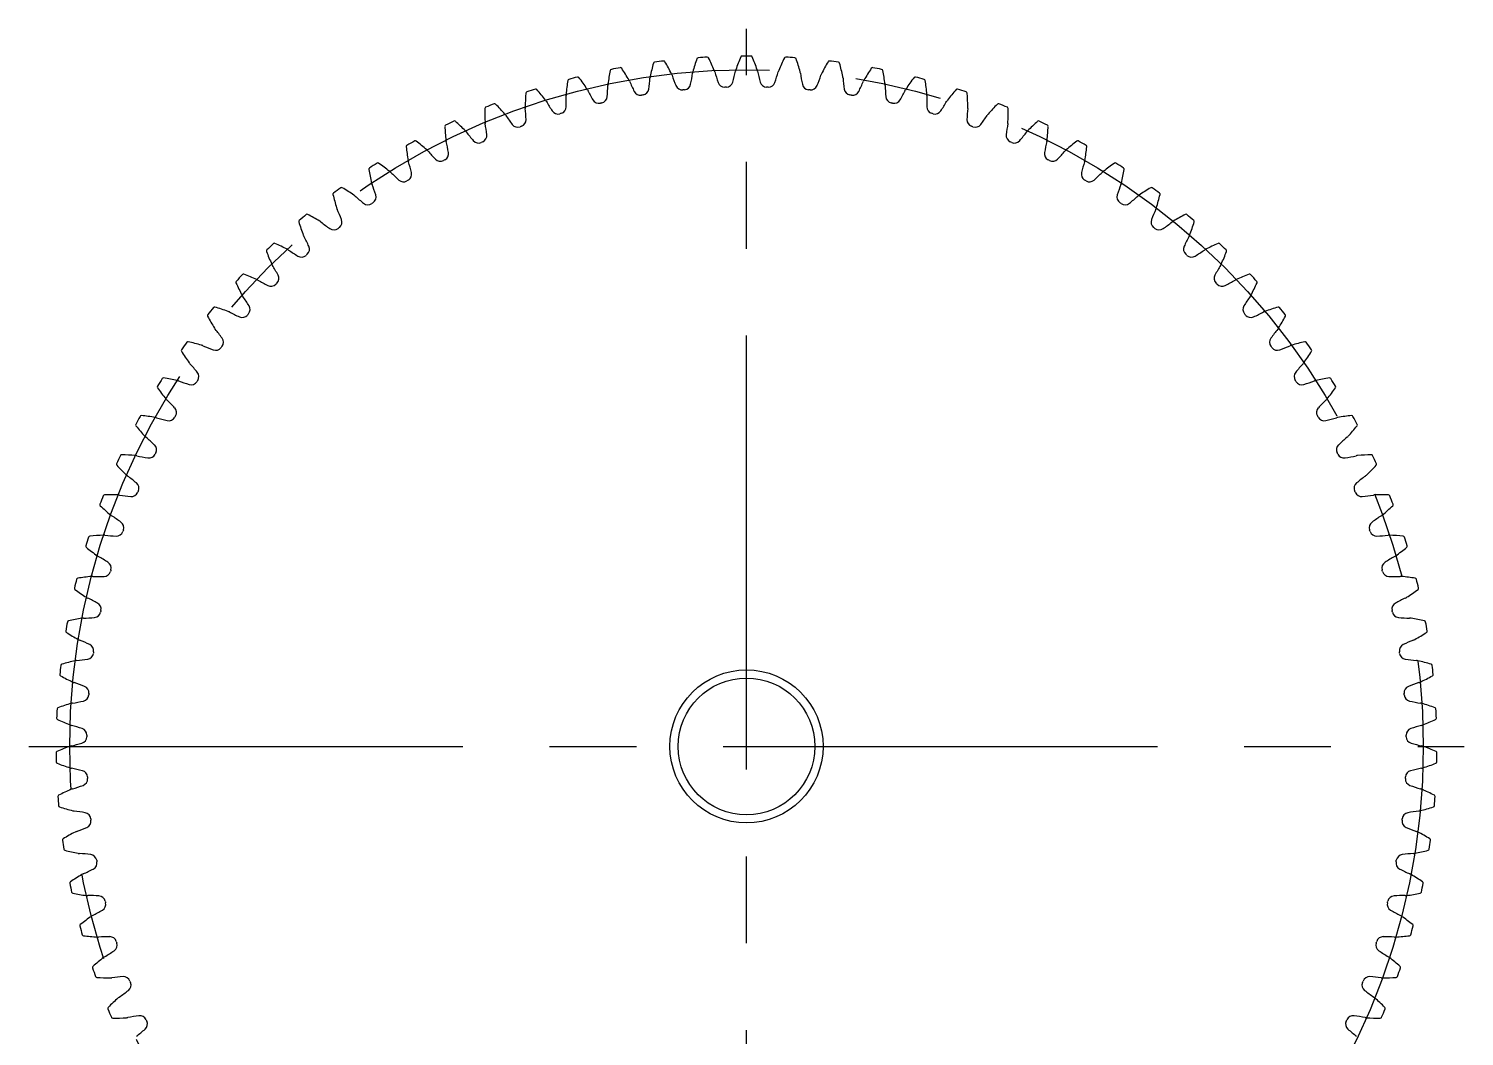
# Model space of a CAD drawing. Extents: x -1 to 78.5, y -8 to 61.5.
# Drawn here: x -1 to 51.5, y 24.6 to 61.5 of the extents above; entities that cross this region are included whole.
import ezdxf

# ---------------------------------------------------------------- set-up
doc = ezdxf.new("R2010")
doc.units = 0
doc.header["$LTSCALE"] = 0.5
doc.linetypes.add('CENTER', pattern=[50.8, 31.75, -6.35, 6.35, -6.35])
doc.layers.add('MSM_CENTER', color=1, linetype='CENTER')
doc.layers.add('MSM_CONTINUOUS', color=7, linetype='CONTINUOUS')

msp = doc.modelspace()

# ---------------------------------------------------------------- linework, layer by layer
at = {"layer": 'MSM_CENTER'}
for p, q in [((25.25, 9), (25.25, 61.5)), ((-1, 35.25), (51.5, 35.25))]:
    msp.add_line(p, q, dxfattribs=at)
msp.add_circle((25.25, 35.25), 24.75, dxfattribs=at)
at = {"layer": 'MSM_CONTINUOUS'}
for radius in [2.8, 2.5]:
    msp.add_circle((25.25, 35.25), radius, dxfattribs=at)
for centre, radius, start, end in [((31.24, 57.724), 8.25, 161.039, 164.5455), ((23.485, 60.388), 0.05, 94.0164, 161.039), ((25.25, 35.25), 25.25, 93.2569, 94.0158), ((23.818, 60.409), 0.05, 26.2337, 93.2569), ((16.463, 56.785), 8.25, 22.7273, 26.2337), ((32.654, 57.299), 8.25, 157.4026, 160.9091), ((25.083, 60.449), 0.05, 90.38, 157.4027), ((25.25, 35.25), 25.25, 89.6205, 90.3795), ((25.417, 60.449), 0.05, 22.5974, 89.6205), ((17.846, 57.299), 8.25, 19.0909, 22.5974), ((34.037, 56.785), 8.25, 153.7663, 157.2727), ((26.682, 60.409), 0.05, 86.7431, 153.7662), ((25.25, 35.25), 25.25, 85.9842, 86.7431), ((27.015, 60.388), 0.05, 18.961, 85.9843), ((19.26, 57.724), 8.25, 15.4545, 18.961), ((28.347, 58.301), 8.25, 168.3117, 171.8182), ((20.317, 59.962), 0.05, 101.2891, 168.3118), ((25.25, 35.25), 25.25, 100.5296, 101.2886), ((20.645, 60.026), 0.05, 33.5065, 100.5297), ((13.807, 55.499), 8.25, 30, 33.5065), ((29.803, 58.058), 8.25, 164.6754, 168.1818), ((21.894, 60.226), 0.05, 97.6527, 164.6754), ((25.25, 35.25), 25.25, 96.8933, 97.6522), ((22.225, 60.268), 0.05, 29.8701, 96.8933), ((15.115, 56.184), 8.25, 26.3636, 29.8701), ((15.743, 60.975), 7.615, 348.5865, 351.6696), ((23.689, 59.811), 0.416, 164.5453, 171.6694), ((23.689, 59.811), 0.416, 15.6033, 22.7275), ((31.424, 61.972), 7.615, 195.6031, 198.6862), ((17.394, 61.526), 7.615, 344.9502, 348.0332), ((25.25, 59.861), 0.416, 160.9089, 168.0331), ((25.25, 59.861), 0.416, 11.9669, 19.0911), ((33.106, 61.526), 7.615, 191.9668, 195.0498), ((19.076, 61.972), 7.615, 341.3138, 344.3969), ((26.811, 59.811), 0.416, 157.2726, 164.3967), ((26.811, 59.811), 0.416, 8.3306, 15.4547), ((34.757, 60.975), 7.615, 188.3304, 191.4134), ((35.385, 56.184), 8.25, 150.1299, 153.6364), ((28.275, 60.268), 0.05, 83.1067, 150.1298), ((25.25, 35.25), 25.25, 82.3478, 83.1067), ((28.606, 60.226), 0.05, 15.3246, 82.3479), ((20.697, 58.058), 8.25, 11.8182, 15.3246), ((36.693, 55.499), 8.25, 146.4935, 150), ((29.855, 60.026), 0.05, 79.4704, 146.4935), ((25.25, 35.25), 25.25, 78.7114, 79.4704), ((30.183, 59.962), 0.05, 11.6883, 78.7116), ((22.153, 58.301), 8.25, 8.1818, 11.6883), ((26.879, 58.451), 8.25, 171.9481, 175.4545), ((18.76, 59.6), 0.05, 104.9255, 171.9481), ((25.25, 35.25), 25.25, 104.166, 104.9249), ((19.083, 59.684), 0.05, 37.1428, 104.166), ((12.546, 54.732), 8.25, 33.6364, 37.1428), ((12.563, 59.564), 7.615, 355.8593, 358.9423), ((20.592, 59.416), 0.416, 171.818, 178.9422), ((20.592, 59.416), 0.416, 22.876, 30.0002), ((27.992, 62.538), 7.615, 202.8758, 205.9589), ((14.13, 60.32), 7.615, 352.2229, 355.306), ((22.134, 59.663), 0.416, 168.1817, 175.3058), ((22.134, 59.663), 0.416, 19.2397, 26.3638), ((29.717, 62.309), 7.615, 199.2395, 202.3225), ((22.903, 59.512), 0.25, 202.3225, 275.5245), ((22.963, 59.517), 0.25, 275.3846, 348.5866), ((24.447, 59.612), 0.25, 198.6862, 271.8881), ((25.25, 35.25), 24.125, 91.7483, 91.8881), ((24.506, 59.614), 0.25, 271.7483, 344.9502), ((25.994, 59.614), 0.25, 195.0498, 268.2517), ((25.25, 35.25), 24.125, 88.1119, 88.2517), ((26.053, 59.612), 0.25, 268.1119, 341.3138), ((27.537, 59.517), 0.25, 191.4134, 264.6154), ((27.597, 59.512), 0.25, 264.4755, 337.6775), ((20.783, 62.309), 7.615, 337.6775, 340.7605), ((28.366, 59.663), 0.416, 153.6362, 160.7603), ((28.366, 59.663), 0.416, 4.6942, 11.8184), ((36.37, 60.32), 7.615, 184.694, 187.7771), ((22.508, 62.538), 7.615, 334.0411, 337.1242), ((29.908, 59.416), 0.416, 149.9999, 157.124), ((29.908, 59.416), 0.416, 1.0578, 8.182), ((37.937, 59.564), 7.615, 181.0577, 184.1407), ((37.954, 54.732), 8.25, 142.8572, 146.3636), ((31.417, 59.684), 0.05, 75.834, 142.8571), ((25.25, 35.25), 25.25, 75.0751, 75.834), ((31.74, 59.6), 0.05, 8.0521, 75.0752), ((23.621, 58.451), 8.25, 4.5455, 8.0519), ((25.404, 58.508), 8.25, 175.5845, 179.0909), ((17.228, 59.139), 0.05, 108.5613, 175.5845), ((25.25, 35.25), 25.25, 107.8024, 108.5613), ((17.545, 59.243), 0.05, 40.7792, 107.8023), ((11.336, 53.888), 8.25, 37.2727, 40.7792), ((17.571, 58.632), 0.416, 30.1488, 37.2729), ((24.515, 62.666), 7.615, 210.1486, 213.2316), ((19.069, 59.072), 0.416, 175.4544, 182.5785), ((11.046, 58.711), 7.615, 359.4956, 2.5787), ((19.069, 59.072), 0.416, 26.5124, 33.6365), ((26.255, 62.657), 7.615, 206.5122, 209.5953), ((19.851, 59.02), 0.25, 209.5953, 282.7972), ((19.909, 59.033), 0.25, 282.6574, 355.8593), ((21.369, 59.314), 0.25, 205.9589, 279.1608), ((25.25, 35.25), 24.125, 99.021, 99.1608), ((21.428, 59.324), 0.25, 279.021, 352.2229), ((25.25, 35.25), 24.125, 95.3846, 95.5245), ((25.25, 35.25), 24.125, 84.4755, 84.6154), ((29.072, 59.324), 0.25, 187.7771, 260.979), ((25.25, 35.25), 24.125, 80.8392, 80.979), ((29.131, 59.314), 0.25, 260.8392, 334.0411), ((30.591, 59.033), 0.25, 184.1407, 257.3426), ((30.649, 59.02), 0.25, 257.2028, 330.4047), ((24.245, 62.657), 7.615, 330.4047, 333.4878), ((31.431, 59.072), 0.416, 146.3635, 153.4876), ((39.454, 58.711), 7.615, 177.4213, 180.5044), ((31.431, 59.072), 0.416, 357.4215, 4.5457), ((25.985, 62.666), 7.615, 326.7684, 329.8514), ((32.929, 58.632), 0.416, 142.7271, 149.8512), ((39.164, 53.888), 8.25, 139.2208, 142.7273), ((32.955, 59.243), 0.05, 72.1976, 139.2208), ((25.25, 35.25), 25.25, 71.4387, 72.1976), ((33.272, 59.139), 0.05, 4.4155, 71.4388), ((25.096, 58.508), 8.25, 0.9091, 4.4155), ((15.729, 58.582), 0.05, 112.1976, 179.2208), ((23.929, 58.471), 8.25, 179.2208, 182.7273), ((25.25, 35.25), 25.25, 111.4387, 112.1976), ((16.039, 58.706), 0.05, 44.4155, 111.4387), ((10.182, 52.968), 8.25, 40.9091, 44.4155), ((16.103, 58.098), 0.416, 33.7851, 40.9093), ((22.778, 62.564), 7.615, 213.7849, 216.868), ((17.571, 58.632), 0.416, 179.0908, 186.2149), ((9.587, 57.763), 7.615, 3.132, 6.2151), ((18.354, 58.629), 0.25, 213.2316, 286.4336), ((25.25, 35.25), 24.125, 106.2937, 106.4336), ((18.411, 58.646), 0.25, 286.2937, 359.4956), ((25.25, 35.25), 24.125, 102.6574, 102.7972), ((25.25, 35.25), 24.125, 77.2028, 77.3426), ((32.089, 58.646), 0.25, 180.5043, 253.7063), ((25.25, 35.25), 24.125, 73.5664, 73.7063), ((32.146, 58.629), 0.25, 253.5664, 326.7684), ((40.913, 57.763), 7.615, 173.7849, 176.868), ((32.929, 58.632), 0.416, 353.7851, 0.9093), ((27.722, 62.564), 7.615, 323.132, 326.2151), ((34.397, 58.098), 0.416, 139.0908, 146.2149), ((40.318, 52.968), 8.25, 135.5845, 139.0909), ((34.461, 58.706), 0.05, 68.5613, 135.5844), ((25.25, 35.25), 25.25, 67.8024, 68.5613), ((34.771, 58.582), 0.05, 0.7794, 67.8025), ((26.571, 58.471), 8.25, 357.2727, 0.7792), ((14.269, 57.932), 0.05, 115.834, 182.8572), ((22.459, 58.34), 8.25, 182.8572, 186.3636), ((25.25, 35.25), 25.25, 115.0751, 115.834), ((14.57, 58.075), 0.05, 48.0519, 115.075), ((9.089, 51.976), 8.25, 44.5455, 48.0519), ((14.672, 57.472), 0.416, 37.4215, 44.5456), ((16.103, 58.098), 0.416, 182.7271, 189.8512), ((8.191, 56.724), 7.615, 6.7684, 9.8514), ((16.885, 58.145), 0.25, 216.868, 290.0699), ((25.25, 35.25), 24.125, 109.9301, 110.0699), ((16.941, 58.165), 0.25, 289.9301, 3.132), ((33.559, 58.165), 0.25, 176.868, 250.0699), ((25.25, 35.25), 24.125, 69.9301, 70.0699), ((33.615, 58.145), 0.25, 249.9301, 323.132), ((42.309, 56.724), 7.615, 170.1486, 173.2316), ((34.397, 58.098), 0.416, 350.1488, 357.2729), ((35.828, 57.472), 0.416, 135.4544, 142.5785), ((41.411, 51.976), 8.25, 131.9481, 135.4545), ((35.93, 58.075), 0.05, 64.9249, 131.948), ((25.25, 35.25), 25.25, 64.166, 64.9249), ((28.041, 58.34), 8.25, 353.6364, 357.1428), ((36.231, 57.932), 0.05, 357.143, 64.1661), ((12.852, 57.189), 0.05, 119.4704, 186.4936), ((25.25, 35.25), 25.25, 118.7114, 119.4704), ((13.144, 57.352), 0.05, 51.6883, 118.7114), ((8.06, 50.918), 8.25, 48.1818, 51.6883), ((14.672, 57.472), 0.416, 186.3635, 193.4876), ((6.863, 55.599), 7.615, 10.4047, 13.4878), ((21.05, 62.352), 7.615, 217.4213, 220.5044), ((15.45, 57.568), 0.25, 220.5044, 293.7063), ((25.25, 35.25), 24.125, 113.5664, 113.7063), ((15.505, 57.592), 0.25, 293.5664, 6.7684), ((34.995, 57.592), 0.25, 173.2316, 246.4336), ((25.25, 35.25), 24.125, 66.2937, 66.4336), ((35.05, 57.568), 0.25, 246.2937, 319.4956), ((29.45, 62.352), 7.615, 319.4956, 322.5787), ((43.637, 55.599), 7.615, 166.5122, 169.5953), ((35.828, 57.472), 0.416, 346.5124, 353.6366), ((42.44, 50.918), 8.25, 128.3117, 131.8182), ((37.356, 57.352), 0.05, 61.2886, 128.3117), ((25.25, 35.25), 25.25, 60.5296, 61.2886), ((37.648, 57.189), 0.05, 353.5065, 60.5297), ((21, 58.117), 8.25, 186.4935, 190), ((13.284, 56.756), 0.416, 41.0578, 48.182), ((19.34, 62.031), 7.615, 221.0577, 224.1407), ((14.054, 56.902), 0.25, 224.1407, 297.3426), ((25.25, 35.25), 24.125, 117.2028, 117.3426), ((14.107, 56.929), 0.25, 297.2028, 10.4047), ((36.393, 56.929), 0.25, 169.5953, 242.7972), ((25.25, 35.25), 24.125, 62.6574, 62.7972), ((36.446, 56.902), 0.25, 242.6574, 315.8593), ((31.16, 62.031), 7.615, 315.8593, 318.9423), ((37.216, 56.756), 0.416, 131.818, 138.9422), ((29.5, 58.117), 8.25, 350, 353.5065), ((11.486, 56.359), 0.05, 123.1067, 190.1299), ((19.558, 57.801), 8.25, 190.1299, 193.6364), ((25.25, 35.25), 25.25, 122.3478, 123.1067), ((11.767, 56.539), 0.05, 55.3246, 122.3479), ((7.101, 49.796), 8.25, 51.8182, 55.3246), ((11.944, 55.954), 0.416, 44.6942, 51.8184), ((17.653, 61.602), 7.615, 224.694, 227.7771), ((13.284, 56.756), 0.416, 189.9998, 197.124), ((12.755, 56.179), 0.25, 300.8392, 14.0411), ((5.609, 54.392), 7.615, 14.0411, 17.1242), ((37.745, 56.179), 0.25, 165.9589, 239.1608), ((44.891, 54.392), 7.615, 162.8758, 165.9589), ((37.216, 56.756), 0.416, 342.876, 350.0002), ((32.847, 61.602), 7.615, 312.2229, 315.306), ((38.556, 55.954), 0.416, 128.1817, 135.3058), ((43.399, 49.796), 8.25, 124.6754, 128.1818), ((38.733, 56.539), 0.05, 57.6522, 124.6753), ((25.25, 35.25), 25.25, 56.8933, 57.6522), ((30.942, 57.801), 8.25, 346.3636, 349.8701), ((39.014, 56.359), 0.05, 349.8703, 56.8934), ((25.25, 35.25), 25.25, 125.9842, 126.7431), ((10.443, 55.641), 0.05, 58.961, 125.9842), ((6.215, 48.615), 8.25, 55.4545, 58.961), ((11.944, 55.954), 0.416, 193.6362, 200.7603), ((4.435, 53.107), 7.615, 17.6775, 20.7605), ((12.704, 56.148), 0.25, 227.7771, 300.979), ((25.25, 35.25), 24.125, 120.8392, 120.979), ((25.25, 35.25), 24.125, 59.021, 59.1608), ((37.796, 56.148), 0.25, 239.021, 312.2229), ((46.065, 53.107), 7.615, 159.2395, 162.3225), ((38.556, 55.954), 0.416, 339.2397, 346.3638), ((44.285, 48.615), 8.25, 121.039, 124.5455), ((40.057, 55.641), 0.05, 54.0158, 121.0389), ((25.25, 35.25), 25.25, 53.2569, 54.0158), ((10.175, 55.443), 0.05, 126.7436, 193.7662), ((18.139, 57.395), 8.25, 193.7663, 197.2727), ((10.658, 55.068), 0.416, 48.3306, 55.4547), ((15.997, 61.068), 7.615, 228.3304, 231.4135), ((25.25, 35.25), 24.125, 124.4755, 124.6154), ((11.452, 55.344), 0.25, 304.4755, 17.6775), ((39.048, 55.344), 0.25, 162.3226, 235.5245), ((25.25, 35.25), 24.125, 55.3846, 55.5245), ((34.503, 61.068), 7.615, 308.5865, 311.6696), ((39.842, 55.068), 0.416, 124.5453, 131.6694), ((32.361, 57.395), 8.25, 342.7273, 346.2337), ((40.325, 55.443), 0.05, 346.2337, 53.257), ((25.25, 35.25), 25.25, 129.6205, 130.3795), ((9.18, 54.661), 0.05, 62.5974, 129.6206), ((5.406, 47.381), 8.25, 59.0909, 62.5974), ((10.658, 55.068), 0.416, 197.2726, 204.3967), ((3.344, 51.751), 7.615, 21.3138, 24.3969), ((11.403, 55.31), 0.25, 231.4134, 304.6154), ((39.097, 55.31), 0.25, 235.3846, 308.5866), ((47.156, 51.751), 7.615, 155.6031, 158.6862), ((39.842, 55.068), 0.416, 335.6033, 342.7275), ((45.094, 47.381), 8.25, 117.4026, 120.9091), ((41.32, 54.661), 0.05, 50.3795, 117.4026), ((25.25, 35.25), 25.25, 49.6205, 50.3795), ((8.924, 54.447), 0.05, 130.38, 197.4026), ((16.749, 56.899), 8.25, 197.4026, 200.9091), ((9.43, 54.103), 0.416, 51.9669, 59.0911), ((14.378, 60.429), 7.615, 231.9668, 235.0498), ((10.159, 54.392), 0.25, 235.0498, 308.2517), ((25.25, 35.25), 24.125, 128.1119, 128.2517), ((10.206, 54.428), 0.25, 308.1119, 21.3138), ((40.294, 54.428), 0.25, 158.6862, 231.8881), ((25.25, 35.25), 24.125, 51.7483, 51.8881), ((40.341, 54.392), 0.25, 231.7483, 304.9502), ((36.122, 60.429), 7.615, 304.9502, 308.0332), ((41.07, 54.103), 0.416, 120.9089, 128.0331), ((33.751, 56.899), 8.25, 339.0909, 342.5974), ((41.576, 54.447), 0.05, 342.5974, 49.6206), ((25.25, 35.25), 25.25, 133.2569, 134.0158), ((7.981, 53.603), 0.05, 66.2337, 133.2569), ((4.677, 46.098), 8.25, 62.7273, 66.2337), ((9.43, 54.103), 0.416, 200.9089, 208.0331), ((2.342, 50.329), 7.615, 24.9502, 28.0332), ((48.158, 50.329), 7.615, 151.9668, 155.0498), ((41.07, 54.103), 0.416, 331.9669, 339.0911), ((45.823, 46.098), 8.25, 113.7663, 117.2727), ((42.519, 53.603), 0.05, 46.7431, 113.7662), ((25.25, 35.25), 25.25, 45.9842, 46.7431), ((7.74, 53.373), 0.05, 134.0164, 201.039), ((15.393, 56.316), 8.25, 201.039, 204.5455), ((8.266, 53.062), 0.416, 55.6033, 62.7275), ((12.803, 59.688), 7.615, 235.6031, 238.6862), ((8.975, 53.396), 0.25, 238.6862, 311.8881), ((25.25, 35.25), 24.125, 131.7483, 131.8881), ((9.02, 53.436), 0.25, 311.7483, 24.9502), ((41.48, 53.436), 0.25, 155.0498, 228.2517), ((25.25, 35.25), 24.125, 48.1119, 48.2517), ((41.525, 53.396), 0.25, 228.1119, 301.3138), ((37.697, 59.688), 7.615, 301.3138, 304.3969), ((42.234, 53.062), 0.416, 117.2726, 124.3967), ((35.107, 56.316), 8.25, 335.4545, 338.961), ((42.76, 53.373), 0.05, 338.961, 45.9843), ((25.25, 35.25), 25.25, 136.8933, 137.6522), ((6.852, 52.471), 0.05, 69.8701, 136.8933), ((4.03, 44.772), 8.25, 66.3636, 69.8701), ((8.266, 53.062), 0.416, 204.5453, 211.6694), ((1.431, 48.845), 7.615, 28.5865, 31.6696), ((49.069, 48.845), 7.615, 148.3304, 151.4135), ((42.234, 53.062), 0.416, 328.3306, 335.4547), ((46.47, 44.772), 8.25, 110.1299, 113.6364), ((43.648, 52.471), 0.05, 43.1067, 110.1298), ((25.25, 35.25), 25.25, 42.3478, 43.1067), ((6.625, 52.225), 0.05, 137.6527, 204.6753), ((14.077, 55.649), 8.25, 204.6754, 208.1818), ((7.171, 51.949), 0.416, 59.2397, 66.3638), ((11.278, 58.85), 7.615, 239.2395, 242.3225), ((7.857, 52.327), 0.25, 242.3225, 315.5245), ((25.25, 35.25), 24.125, 135.3846, 135.5245), ((7.899, 52.37), 0.25, 315.3846, 28.5866), ((42.601, 52.37), 0.25, 151.4135, 224.6154), ((25.25, 35.25), 24.125, 44.4755, 44.6154), ((42.643, 52.327), 0.25, 224.4755, 297.6775), ((39.222, 58.85), 7.615, 297.6775, 300.7605), ((43.329, 51.949), 0.416, 113.6362, 120.7603), ((36.423, 55.649), 8.25, 331.8182, 335.3246), ((43.875, 52.225), 0.05, 335.3246, 42.3479), ((7.171, 51.949), 0.416, 208.1817, 215.3058), ((0.617, 47.307), 7.615, 32.2229, 35.306), ((49.883, 47.307), 7.615, 144.694, 147.7771), ((43.329, 51.949), 0.416, 324.6942, 331.8184), ((5.586, 51.01), 0.05, 141.2891, 208.3118), ((12.805, 54.899), 8.25, 208.3117, 211.8182), ((25.25, 35.25), 25.25, 140.5296, 141.2886), ((5.797, 51.269), 0.05, 73.5065, 140.5297), ((3.469, 43.407), 8.25, 70, 73.5065), ((6.148, 50.769), 0.416, 62.876, 70.0002), ((9.81, 57.916), 7.615, 242.8758, 245.9589), ((6.809, 51.19), 0.25, 245.9589, 319.1608), ((25.25, 35.25), 24.125, 139.021, 139.1608), ((6.848, 51.235), 0.25, 319.021, 32.2229), ((43.652, 51.235), 0.25, 147.7771, 220.979), ((25.25, 35.25), 24.125, 40.8392, 40.979), ((43.691, 51.19), 0.25, 220.8392, 294.0411), ((40.69, 57.916), 7.615, 294.0411, 297.1242), ((44.352, 50.769), 0.416, 109.9999, 117.124), ((47.031, 43.407), 8.25, 106.4935, 110), ((44.703, 51.269), 0.05, 39.4704, 106.4935), ((37.695, 54.899), 8.25, 328.1818, 331.6883), ((25.25, 35.25), 25.25, 38.7114, 39.4704), ((44.914, 51.01), 0.05, 331.6885, 38.7115), ((6.148, 50.769), 0.416, 211.818, 218.9422), ((-0.098, 45.721), 7.615, 35.8593, 38.9423), ((50.598, 45.721), 7.615, 141.0577, 144.1407), ((44.352, 50.769), 0.416, 321.0578, 328.182), ((25.25, 35.25), 25.25, 144.166, 144.9249), ((4.82, 50.003), 0.05, 77.1428, 144.166), ((2.995, 42.009), 8.25, 73.6364, 77.1428), ((5.202, 49.526), 0.416, 66.5124, 73.6365), ((8.403, 56.891), 7.615, 246.5122, 249.5953), ((25.25, 35.25), 24.125, 142.6574, 142.7972), ((5.871, 50.035), 0.25, 322.6574, 35.8593), ((44.629, 50.035), 0.25, 144.1407, 217.3426), ((25.25, 35.25), 24.125, 37.2028, 37.3426), ((42.097, 56.891), 7.615, 290.4047, 293.4878), ((45.298, 49.526), 0.416, 106.3635, 113.4876), ((47.505, 42.009), 8.25, 102.8572, 106.3636), ((45.68, 50.003), 0.05, 35.8346, 102.8571), ((25.25, 35.25), 25.25, 35.0751, 35.834), ((4.626, 49.731), 0.05, 144.9255, 211.9481), ((11.584, 54.07), 8.25, 211.9481, 215.4545), ((5.835, 49.988), 0.25, 249.5953, 322.7972), ((44.665, 49.988), 0.25, 217.2028, 290.4047), ((38.916, 54.07), 8.25, 324.5455, 328.0519), ((45.874, 49.731), 0.05, 328.0521, 35.0752), ((5.202, 49.526), 0.416, 215.4544, 222.5785), ((-0.711, 44.092), 7.615, 39.4956, 42.5787), ((4.973, 48.777), 0.25, 326.2937, 39.4956), ((45.527, 48.777), 0.25, 140.5044, 213.7063), ((51.211, 44.092), 7.615, 137.4213, 140.5044), ((45.298, 49.526), 0.416, 317.4215, 324.5457), ((3.749, 48.394), 0.05, 148.5618, 215.5845), ((25.25, 35.25), 25.25, 147.8024, 148.5613), ((10.418, 53.166), 8.25, 215.5845, 219.0909), ((3.925, 48.678), 0.05, 80.7792, 147.8024), ((2.611, 40.584), 8.25, 77.2727, 80.7792), ((4.337, 48.226), 0.416, 70.1488, 77.2729), ((7.065, 55.779), 7.615, 250.1486, 253.2316), ((4.94, 48.727), 0.25, 253.2316, 326.4336), ((25.25, 35.25), 24.125, 146.2937, 146.4336), ((25.25, 35.25), 24.125, 33.5664, 33.7063), ((45.56, 48.727), 0.25, 213.5664, 286.7684), ((43.435, 55.779), 7.615, 286.7684, 289.8514), ((46.163, 48.226), 0.416, 102.7271, 109.8512), ((47.889, 40.584), 8.25, 99.2208, 102.7273), ((40.082, 53.166), 8.25, 320.9091, 324.4155), ((46.575, 48.678), 0.05, 32.1976, 99.2208), ((25.25, 35.25), 25.25, 31.4387, 32.1976), ((46.751, 48.394), 0.05, 324.4155, 31.4388), ((4.337, 48.226), 0.416, 219.0908, 226.2149), ((-1.22, 42.428), 7.615, 43.132, 46.2151), ((51.72, 42.428), 7.615, 133.7849, 136.868), ((46.163, 48.226), 0.416, 313.7851, 320.9093), ((25.25, 35.25), 25.25, 151.4387, 152.1976), ((3.117, 47.298), 0.05, 84.4155, 151.4388), ((2.319, 39.137), 8.25, 80.9091, 84.4155), ((3.557, 46.873), 0.416, 73.7851, 80.9093), ((5.799, 54.585), 7.615, 253.7849, 256.868), ((4.126, 47.412), 0.25, 256.868, 330.07), ((4.156, 47.463), 0.25, 329.9301, 43.132), ((25.25, 35.25), 24.125, 149.9301, 150.0699), ((46.344, 47.463), 0.25, 136.868, 210.0699), ((25.25, 35.25), 24.125, 29.9301, 30.0699), ((46.374, 47.412), 0.25, 209.9301, 283.132), ((44.701, 54.585), 7.615, 283.132, 286.2151), ((46.943, 46.873), 0.416, 99.0908, 106.2149), ((48.181, 39.137), 8.25, 95.5845, 99.0909), ((47.383, 47.298), 0.05, 28.5613, 95.5844), ((25.25, 35.25), 25.25, 27.8024, 28.5613), ((2.959, 47.004), 0.05, 152.1976, 219.2209), ((9.312, 52.189), 8.25, 219.2208, 222.7273), ((41.188, 52.189), 8.25, 317.2727, 320.7792), ((47.541, 47.004), 0.05, 320.7794, 27.8025), ((3.557, 46.873), 0.416, 222.7271, 229.8512), ((-1.622, 40.734), 7.615, 46.7684, 49.8514), ((3.423, 46.101), 0.25, 333.5664, 46.7684), ((47.077, 46.101), 0.25, 133.2316, 206.4336), ((52.122, 40.734), 7.615, 130.1486, 133.2316), ((46.943, 46.873), 0.416, 310.1488, 317.2729), ((25.25, 35.25), 25.25, 155.0751, 155.834), ((2.397, 45.87), 0.05, 88.0519, 155.0751), ((2.118, 37.675), 8.25, 84.5455, 88.0519), ((2.863, 45.474), 0.416, 77.4215, 84.5456), ((4.612, 53.312), 7.615, 257.4213, 260.5044), ((3.397, 46.047), 0.25, 260.5044, 333.7064), ((25.25, 35.25), 24.125, 153.5664, 153.7063), ((25.25, 35.25), 24.125, 26.2937, 26.4336), ((47.103, 46.047), 0.25, 206.2937, 279.4956), ((45.888, 53.312), 7.615, 279.4956, 282.5787), ((47.637, 45.474), 0.416, 95.4544, 102.5785), ((48.382, 37.675), 8.25, 91.9481, 95.4545), ((48.103, 45.87), 0.05, 24.9249, 91.948), ((25.25, 35.25), 25.25, 24.166, 24.9249), ((2.258, 45.566), 0.05, 155.834, 222.8572), ((8.269, 51.144), 8.25, 222.8572, 226.3636), ((2.863, 45.474), 0.416, 226.3635, 233.4876), ((47.637, 45.474), 0.416, 306.5124, 313.6366), ((42.231, 51.144), 8.25, 313.6364, 317.1428), ((48.242, 45.566), 0.05, 317.1428, 24.1661), ((-1.915, 39.019), 7.615, 50.4047, 53.4878), ((2.779, 44.695), 0.25, 337.2028, 50.4047), ((47.721, 44.695), 0.25, 129.5953, 202.7972), ((52.415, 39.019), 7.615, 126.5122, 129.5953), ((1.65, 44.087), 0.05, 159.4709, 226.4936), ((25.25, 35.25), 25.25, 158.7114, 159.4704), ((1.77, 44.399), 0.05, 91.6883, 158.7115), ((2.011, 36.203), 8.25, 88.1818, 91.6883), ((2.26, 44.033), 0.416, 81.0578, 88.182), ((3.508, 51.967), 7.615, 261.0577, 264.1407), ((2.756, 44.64), 0.25, 264.1407, 337.3426), ((25.25, 35.25), 24.125, 157.2028, 157.3426), ((25.25, 35.25), 24.125, 22.6574, 22.7972), ((47.744, 44.64), 0.25, 202.6574, 275.8593), ((46.992, 51.967), 7.615, 275.8593, 278.9423), ((48.24, 44.033), 0.416, 91.818, 98.9422), ((48.489, 36.203), 8.25, 88.3117, 91.8182), ((48.73, 44.399), 0.05, 21.2886, 88.3117), ((25.25, 35.25), 25.25, 20.5296, 21.2886), ((48.85, 44.087), 0.05, 313.5066, 20.5297), ((7.296, 50.035), 8.25, 226.4935, 230), ((2.26, 44.033), 0.416, 229.9998, 237.124), ((-2.1, 37.289), 7.615, 54.0411, 57.1242), ((52.6, 37.289), 7.615, 122.8758, 125.9589), ((48.24, 44.033), 0.416, 302.876, 310.0002), ((43.204, 50.035), 8.25, 310, 313.5065), ((2.206, 43.194), 0.25, 267.7771, 340.979), ((2.225, 43.25), 0.25, 340.8392, 54.0411), ((25.25, 35.25), 24.125, 160.8392, 160.979), ((48.275, 43.25), 0.25, 125.9589, 199.1608), ((25.25, 35.25), 24.125, 19.021, 19.1608), ((48.294, 43.194), 0.25, 199.021, 272.2229), ((1.137, 42.573), 0.05, 163.1073, 230.1299), ((25.25, 35.25), 25.25, 162.3478, 163.1067), ((6.394, 48.866), 8.25, 230.1299, 233.6364), ((1.237, 42.892), 0.05, 95.3246, 162.3479), ((1.997, 34.727), 8.25, 91.8182, 95.3246), ((1.749, 42.557), 0.416, 84.6942, 91.8184), ((2.492, 50.554), 7.615, 264.694, 267.7771), ((48.008, 50.554), 7.615, 272.2229, 275.306), ((48.751, 42.557), 0.416, 88.1817, 95.3058), ((48.503, 34.727), 8.25, 84.6754, 88.1818), ((44.106, 48.866), 8.25, 306.3636, 309.8701), ((49.263, 42.892), 0.05, 17.6522, 84.6753), ((25.25, 35.25), 25.25, 16.8933, 17.6522), ((49.363, 42.573), 0.05, 309.8703, 16.8934), ((1.749, 42.557), 0.416, 233.6362, 240.7603), ((-2.174, 35.55), 7.615, 57.6775, 60.7605), ((52.674, 35.55), 7.615, 119.2395, 122.3225), ((48.751, 42.557), 0.416, 299.2397, 306.3638), ((1.748, 41.717), 0.25, 271.4134, 344.6154), ((1.764, 41.774), 0.25, 344.4755, 57.6775), ((25.25, 35.25), 24.125, 164.4755, 164.6154), ((48.736, 41.774), 0.25, 122.3225, 195.5245), ((25.25, 35.25), 24.125, 15.3846, 15.5245), ((48.752, 41.717), 0.25, 195.3846, 268.5866), ((0.722, 41.029), 0.05, 166.7436, 233.7663), ((25.25, 35.25), 25.25, 165.9842, 166.7431), ((5.568, 47.643), 8.25, 233.7663, 237.2727), ((0.8, 41.353), 0.05, 98.961, 165.9842), ((2.077, 33.253), 8.25, 95.4545, 98.961), ((1.333, 41.052), 0.416, 88.3306, 95.4547), ((1.567, 49.08), 7.615, 268.3304, 271.4135), ((48.933, 49.08), 7.615, 268.5865, 271.6696), ((49.167, 41.052), 0.416, 84.5453, 91.6694), ((48.423, 33.253), 8.25, 81.039, 84.5455), ((44.932, 47.643), 8.25, 302.7273, 306.2337), ((49.7, 41.353), 0.05, 14.0158, 81.0389), ((25.25, 35.25), 25.25, 13.2569, 14.0158), ((49.778, 41.029), 0.05, 306.2337, 13.257), ((1.333, 41.052), 0.416, 237.2726, 244.3967), ((-2.138, 33.81), 7.615, 61.3138, 64.3969), ((1.398, 40.271), 0.25, 348.1119, 61.3138), ((49.102, 40.271), 0.25, 118.6862, 191.8881), ((52.638, 33.81), 7.615, 115.6031, 118.6862), ((49.167, 41.052), 0.416, 295.6033, 302.7275), ((2.251, 31.788), 8.25, 99.0909, 102.5974), ((1.013, 39.524), 0.416, 91.9669, 99.0911), ((0.737, 47.55), 7.615, 271.9668, 275.0498), ((1.386, 40.213), 0.25, 275.0498, 348.2517), ((25.25, 35.25), 24.125, 168.1119, 168.2517), ((25.25, 35.25), 24.125, 11.7483, 11.8881), ((49.114, 40.213), 0.25, 191.7483, 264.9502), ((49.763, 47.55), 7.615, 264.9502, 268.0332), ((49.487, 39.524), 0.416, 80.9089, 88.0331), ((48.249, 31.788), 8.25, 77.4026, 80.9091), ((0.404, 39.461), 0.05, 170.3795, 237.4027), ((25.25, 35.25), 25.25, 169.6205, 170.3795), ((4.822, 46.37), 8.25, 237.4026, 240.9091), ((0.462, 39.79), 0.05, 102.5974, 169.6206), ((45.678, 46.37), 8.25, 299.0909, 302.5974), ((50.038, 39.79), 0.05, 10.3795, 77.4026), ((25.25, 35.25), 25.25, 9.6205, 10.3795), ((50.096, 39.461), 0.05, 302.5974, 9.6206), ((1.013, 39.524), 0.416, 240.9089, 248.0331), ((-1.991, 32.076), 7.615, 64.9502, 68.0332), ((1.127, 38.748), 0.25, 351.7483, 64.9502), ((49.373, 38.748), 0.25, 115.0498, 188.2517), ((52.491, 32.076), 7.615, 111.9668, 115.0498), ((49.487, 39.524), 0.416, 291.9669, 299.0911), ((2.517, 30.336), 8.25, 102.7273, 106.2337), ((0.791, 37.978), 0.416, 95.6033, 102.7275), ((0.007, 45.97), 7.615, 275.6031, 278.6862), ((1.119, 38.689), 0.25, 278.6862, 351.8881), ((25.25, 35.25), 24.125, 171.7483, 171.8881), ((25.25, 35.25), 24.125, 8.1119, 8.2517), ((49.381, 38.689), 0.25, 188.1119, 261.3138), ((50.493, 45.97), 7.615, 261.3138, 264.3969), ((49.709, 37.978), 0.416, 77.2726, 84.3967), ((47.983, 30.336), 8.25, 73.7663, 77.2727), ((0.187, 37.877), 0.05, 174.0158, 241.039), ((25.25, 35.25), 25.25, 173.2569, 174.0158), ((4.158, 45.052), 8.25, 241.039, 244.5455), ((0.224, 38.209), 0.05, 106.2337, 173.2569), ((46.342, 45.052), 8.25, 295.4545, 298.961), ((50.276, 38.209), 0.05, 6.7431, 73.7662), ((25.25, 35.25), 25.25, 5.9842, 6.7431), ((50.313, 37.877), 0.05, 298.961, 5.9843), ((0.791, 37.978), 0.416, 244.5453, 251.6694), ((-1.735, 30.354), 7.615, 68.5865, 71.6696), ((0.954, 37.211), 0.25, 355.3846, 68.5866), ((49.546, 37.211), 0.25, 111.4135, 184.6154), ((52.235, 30.354), 7.615, 108.3304, 111.4135), ((49.709, 37.978), 0.416, 288.3306, 295.4547), ((2.874, 28.904), 8.25, 106.3636, 109.8701), ((0.667, 36.421), 0.416, 99.2397, 106.3638), ((-0.623, 44.348), 7.615, 279.2395, 282.3225), ((0.949, 37.152), 0.25, 282.3225, 355.5245), ((25.25, 35.25), 24.125, 175.3846, 175.5245), ((25.25, 35.25), 24.125, 4.4755, 4.6154), ((49.551, 37.152), 0.25, 184.4755, 257.6775), ((51.123, 44.348), 7.615, 257.6775, 260.7605), ((49.833, 36.421), 0.416, 73.6362, 80.7603), ((47.626, 28.904), 8.25, 70.1299, 73.6364), ((25.25, 35.25), 25.25, 176.8933, 177.6522), ((0.071, 36.282), 0.05, 177.6522, 244.6754), ((0.087, 36.616), 0.05, 109.8701, 176.8933), ((3.579, 43.694), 8.25, 244.6754, 248.1818), ((46.921, 43.694), 8.25, 291.8182, 295.3246), ((50.413, 36.616), 0.05, 3.1067, 70.13), ((50.429, 36.282), 0.05, 295.3246, 2.3479), ((25.25, 35.25), 25.25, 2.3478, 3.1067), ((0.667, 36.421), 0.416, 248.1817, 255.3058), ((-1.37, 28.653), 7.615, 72.2229, 75.306), ((0.879, 35.666), 0.25, 359.021, 72.2229), ((49.621, 35.666), 0.25, 107.7771, 180.979), ((51.87, 28.653), 7.615, 104.694, 107.7771), ((49.833, 36.421), 0.416, 284.6942, 291.8184), ((3.322, 27.498), 8.25, 110, 113.5065), ((0.642, 34.86), 0.416, 102.876, 110.0002), ((-1.147, 42.689), 7.615, 282.8758, 285.9589), ((0.878, 35.607), 0.25, 285.9589, 359.1608), ((25.25, 35.25), 24.125, 179.021, 179.1608), ((25.25, 35.25), 24.125, 0.8392, 0.979), ((49.622, 35.607), 0.25, 180.8392, 254.0411), ((51.647, 42.689), 7.615, 254.0411, 257.1242), ((49.858, 34.86), 0.416, 69.9999, 77.124), ((47.178, 27.498), 8.25, 66.4935, 70), ((0.051, 35.017), 0.05, 113.5065, 180.5297), ((25.25, 35.25), 25.25, 180.5296, 181.2886), ((0.056, 34.683), 0.05, 181.2886, 248.3118), ((50.444, 34.683), 0.05, 291.6883, 358.7115), ((50.449, 35.017), 0.05, 359.4704, 66.4936), ((25.25, 35.25), 25.25, 358.7114, 359.4704), ((3.087, 42.303), 8.25, 248.3117, 251.8182), ((0.642, 34.86), 0.416, 251.818, 258.9422), ((-0.898, 26.978), 7.615, 75.8593, 78.9423), ((0.901, 34.12), 0.25, 2.6574, 75.8593), ((25.25, 35.25), 24.125, 182.6574, 182.7972), ((25.25, 35.25), 24.125, 357.2028, 357.3426), ((49.599, 34.12), 0.25, 104.1407, 177.3426), ((51.398, 26.978), 7.615, 101.0577, 104.1407), ((49.858, 34.86), 0.416, 281.0578, 288.182), ((47.413, 42.303), 8.25, 288.1818, 291.6883), ((3.858, 26.122), 8.25, 113.6364, 117.1428), ((0.716, 33.3), 0.416, 106.5124, 113.6365), ((-1.566, 40.999), 7.615, 286.5122, 289.5953), ((0.904, 34.06), 0.25, 289.5953, 2.7972), ((49.596, 34.06), 0.25, 177.2028, 250.4047), ((52.066, 40.999), 7.615, 250.4047, 253.4878), ((49.784, 33.3), 0.416, 66.3635, 73.4876), ((46.642, 26.122), 8.25, 62.8572, 66.3636), ((0.117, 33.419), 0.05, 117.1428, 184.1661), ((25.25, 35.25), 25.25, 184.166, 184.9249), ((0.143, 33.087), 0.05, 184.9255, 251.9481), ((50.357, 33.087), 0.05, 288.0519, 355.0752), ((50.383, 33.419), 0.05, 355.834, 62.8572), ((25.25, 35.25), 25.25, 355.0751, 355.834), ((2.684, 40.883), 8.25, 251.9481, 255.4545), ((0.716, 33.3), 0.416, 255.4544, 262.5785), ((-0.321, 25.336), 7.615, 79.4956, 82.5787), ((1.022, 32.578), 0.25, 6.2937, 79.4956), ((25.25, 35.25), 24.125, 186.2937, 186.4336), ((25.25, 35.25), 24.125, 353.5664, 353.7063), ((49.478, 32.578), 0.25, 100.5044, 173.7063), ((50.821, 25.336), 7.615, 97.4213, 100.5044), ((49.784, 33.3), 0.416, 277.4215, 284.5457), ((47.816, 40.883), 8.25, 284.5455, 288.0519), ((4.479, 24.784), 8.25, 117.2727, 120.7792), ((0.89, 31.747), 0.416, 110.1488, 117.2729), ((-1.877, 39.287), 7.615, 290.1486, 293.2316), ((1.029, 32.519), 0.25, 293.2316, 6.4336), ((49.471, 32.519), 0.25, 173.5664, 246.7684), ((52.377, 39.287), 7.615, 246.7684, 249.8514), ((49.61, 31.747), 0.416, 62.7271, 69.8512), ((46.021, 24.784), 8.25, 59.2208, 62.7273), ((0.283, 31.829), 0.05, 120.7792, 187.8024), ((25.25, 35.25), 25.25, 187.8024, 188.5613), ((25.25, 35.25), 25.25, 351.4387, 352.1976), ((50.217, 31.829), 0.05, 352.1976, 59.2209), ((0.331, 31.499), 0.05, 188.5618, 255.5845), ((2.372, 39.44), 8.25, 255.5845, 259.0909), ((0.89, 31.747), 0.416, 259.0908, 266.2149), ((0.359, 23.734), 7.615, 83.132, 86.2151), ((1.24, 31.047), 0.25, 9.9301, 83.132), ((1.25, 30.988), 0.25, 296.868, 10.0699), ((25.25, 35.25), 24.125, 189.9301, 190.0699), ((49.25, 30.988), 0.25, 169.9301, 243.132), ((25.25, 35.25), 24.125, 349.9301, 350.0699), ((49.26, 31.047), 0.25, 96.868, 170.0699), ((50.141, 23.734), 7.615, 93.7849, 96.868), ((49.61, 31.747), 0.416, 273.7851, 280.9093), ((48.128, 39.44), 8.25, 280.9091, 284.4155), ((50.169, 31.499), 0.05, 284.4155, 351.4388), ((5.185, 23.488), 8.25, 120.9091, 124.4155), ((1.161, 30.21), 0.416, 113.7851, 120.9093), ((-2.078, 37.558), 7.615, 293.7849, 296.868), ((52.578, 37.558), 7.615, 243.132, 246.2151), ((49.339, 30.21), 0.416, 59.0908, 66.2149), ((45.315, 23.488), 8.25, 55.5845, 59.0909), ((0.551, 30.252), 0.05, 124.4155, 191.4388), ((25.25, 35.25), 25.25, 191.4387, 192.1976), ((25.25, 35.25), 25.25, 347.8024, 348.5613), ((49.949, 30.252), 0.05, 348.5613, 55.5845), ((0.619, 29.926), 0.05, 192.1982, 259.2209), ((2.153, 37.981), 8.25, 259.2208, 262.7273), ((1.161, 30.21), 0.416, 262.7271, 269.8512), ((1.14, 22.179), 7.615, 86.7684, 89.8514), ((1.555, 29.532), 0.25, 13.5664, 86.7684), ((1.569, 29.474), 0.25, 300.5044, 13.7063), ((25.25, 35.25), 24.125, 193.5664, 193.7063), ((48.931, 29.474), 0.25, 166.2937, 239.4956), ((25.25, 35.25), 24.125, 346.2937, 346.4336), ((48.945, 29.532), 0.25, 93.2316, 166.4336), ((49.36, 22.179), 7.615, 90.1486, 93.2316), ((49.339, 30.21), 0.416, 270.1488, 277.2729), ((48.347, 37.981), 8.25, 277.2727, 280.7792), ((49.881, 29.926), 0.05, 280.7792, 347.8024), ((5.972, 22.239), 8.25, 124.5455, 128.0519), ((1.529, 28.692), 0.416, 117.4215, 124.5456), ((-2.17, 35.82), 7.615, 297.4213, 300.5044), ((52.67, 35.82), 7.615, 239.4956, 242.5787), ((48.971, 28.692), 0.416, 55.4544, 62.5785), ((44.528, 22.239), 8.25, 51.9481, 55.4545), ((0.917, 28.696), 0.05, 128.0519, 195.0751), ((25.25, 35.25), 25.25, 195.0751, 195.834), ((1.006, 28.374), 0.05, 195.8346, 262.8572), ((49.494, 28.374), 0.05, 277.1428, 344.1661), ((25.25, 35.25), 25.25, 344.166, 344.9249), ((49.583, 28.696), 0.05, 344.9249, 51.9482), ((2.026, 36.511), 8.25, 262.8572, 266.3636), ((1.529, 28.692), 0.416, 266.3635, 273.4876), ((2.017, 20.676), 7.615, 90.4047, 93.4878), ((1.965, 28.041), 0.25, 17.2028, 90.4047), ((1.983, 27.984), 0.25, 304.1407, 17.3426), ((25.25, 35.25), 24.125, 197.2028, 197.3426), ((48.517, 27.984), 0.25, 162.6574, 235.8593), ((25.25, 35.25), 24.125, 342.6574, 342.7972), ((48.535, 28.041), 0.25, 89.5953, 162.7972), ((48.483, 20.676), 7.615, 86.5122, 89.5953), ((48.971, 28.692), 0.416, 266.5124, 273.6366), ((48.474, 36.511), 8.25, 273.6364, 277.1428), ((6.836, 21.042), 8.25, 128.1818, 131.6883), ((1.993, 27.201), 0.416, 121.0578, 128.182), ((-2.151, 34.08), 7.615, 301.0577, 304.1407), ((52.651, 34.08), 7.615, 235.8593, 238.9423), ((48.507, 27.201), 0.416, 51.818, 58.9422), ((43.664, 21.042), 8.25, 48.3117, 51.8182), ((1.382, 27.166), 0.05, 131.6883, 198.7115), ((25.25, 35.25), 25.25, 198.7114, 199.4704), ((1.491, 26.85), 0.05, 199.4709, 266.4936), ((1.993, 35.035), 8.25, 266.4935, 270), ((1.993, 27.201), 0.416, 269.9998, 277.124), ((2.989, 19.232), 7.615, 94.0411, 97.1242), ((2.47, 26.579), 0.25, 20.8392, 94.0411), ((48.03, 26.579), 0.25, 85.9589, 159.1608), ((47.511, 19.232), 7.615, 82.8758, 85.9589), ((48.507, 27.201), 0.416, 262.876, 270.0002), ((48.507, 35.035), 8.25, 270, 273.5065), ((49.009, 26.85), 0.05, 273.5066, 340.5297), ((25.25, 35.25), 25.25, 340.5296, 341.2886), ((49.118, 27.166), 0.05, 341.2886, 48.3118), ((-2.021, 32.345), 7.615, 304.694, 307.7771), ((2.491, 26.523), 0.25, 307.7771, 20.979), ((25.25, 35.25), 24.125, 200.8392, 200.979), ((48.009, 26.523), 0.25, 159.021, 232.2229), ((25.25, 35.25), 24.125, 339.021, 339.1608), ((52.521, 32.345), 7.615, 232.2229, 235.306), ((7.774, 19.903), 8.25, 131.8182, 135.3246), ((2.55, 25.742), 0.416, 124.6942, 131.8184), ((47.95, 25.742), 0.416, 48.1817, 55.3058), ((42.726, 19.903), 8.25, 44.6754, 48.1818), ((1.943, 25.668), 0.05, 135.3246, 202.3479), ((25.25, 35.25), 25.25, 202.3478, 203.1067), ((2.072, 25.36), 0.05, 203.1073, 270.13), ((2.053, 33.56), 8.25, 270.1299, 273.6364), ((2.55, 25.742), 0.416, 273.6362, 280.7603), ((4.049, 17.852), 7.615, 97.6775, 100.7605), ((3.065, 25.151), 0.25, 24.4755, 97.6775), ((3.09, 25.097), 0.25, 311.4134, 24.6154), ((25.25, 35.25), 24.125, 204.4755, 204.6154), ((47.41, 25.097), 0.25, 155.3846, 228.5866), ((25.25, 35.25), 24.125, 335.3846, 335.5245), ((47.435, 25.151), 0.25, 82.3225, 155.5245), ((46.451, 17.852), 7.615, 79.2395, 82.3225), ((47.95, 25.742), 0.416, 259.2397, 266.3638), ((48.447, 33.56), 8.25, 266.3636, 269.8701), ((48.428, 25.36), 0.05, 269.8703, 336.8934), ((25.25, 35.25), 25.25, 336.8933, 337.6522), ((48.557, 25.668), 0.05, 337.6522, 44.6754), ((-1.782, 30.621), 7.615, 308.3304, 311.4135), ((52.282, 30.621), 7.615, 228.5865, 231.6696)]:
    msp.add_arc(centre, radius, start, end, dxfattribs=at)

doc.saveas('drawing.dxf')
